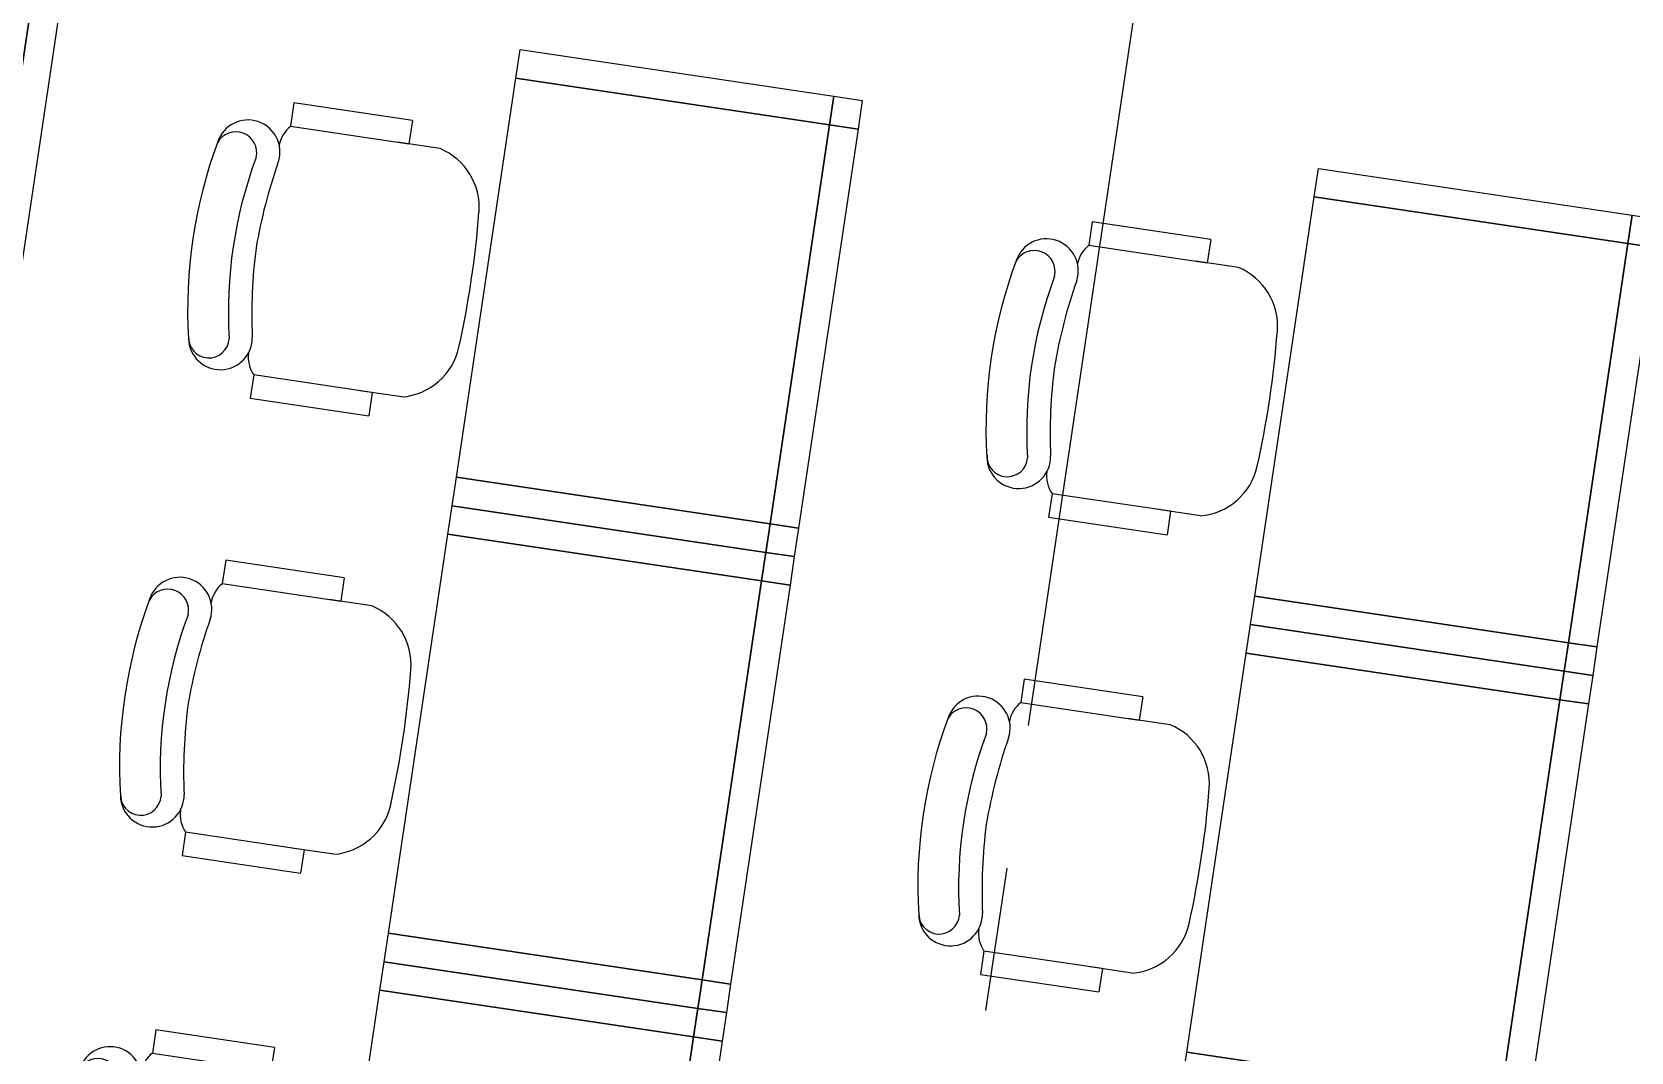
# Model space of a CAD drawing. Header units: millimetres. Extents: x 338 to 506, y 179 to 335.
# Drawn here: x 418.68 to 421.453, y 242.064 to 243.834 of the extents above; entities that cross this region are included whole.
import ezdxf

# ---------------------------------------------------------------- set-up
doc = ezdxf.new("R2010")
doc.units = ezdxf.units.MM
doc.linetypes.add('CENTER', pattern=[2, 1.25, -0.25, 0.25, -0.25])
doc.linetypes.add('DASHED2', pattern=[0.375, 0.25, -0.125])
for name, color, linetype in [('EJES_DE_COLUMNA', 255, 'DASHED2'), ('MUROS', 32, 'Continuous'), ('PUPITRES', 8, 'Continuous')]:
    doc.layers.add(name, color=color, linetype=linetype)

# ---------------------------------------------------------------- blocks, each defined once
blk = doc.blocks.new('SILLA-AULA')
at = {"layer": 'PUPITRES'}
for p, q in [((-0.3089, 0.1635), (-0.3089, 0.0888)), ((0.1271, 0.1618), (0.1271, 0.0881)), ((-0.3498, 0.1091), (-0.3498, -0.0987)), ((-0.3498, 0.1091), (-0.3089, 0.1091)), ((-0.3089, -0.0987), (-0.3089, 0.1091)), ((0.1269, 0.1096), (0.168, 0.1096)), ((0.1271, 0.1088), (0.1271, -0.0982)), ((0.168, -0.0982), (0.168, 0.1096)), ((-0.3498, -0.0987), (-0.3089, -0.0987)), ((0.1271, -0.0982), (0.168, -0.0982))]:
    blk.add_line(p, q, dxfattribs=at)
for centre, radius, start, end in [((-0.0911, -1.4149), 1.6658, 85.9234, 94.0766), ((-0.2016, 0.1365), 0.1106, 94.0766, 165.8334), ((0.0195, 0.1365), 0.1106, 13.2566, 85.9234), ((-0.2542, -0.1649), 0.0553, 80.2478, 260.1012), ((-0.2715, -0.0584), 0.0549, 227.1618, 267.5717), ((-0.0727, 0.7859), 0.9127, 259.1286, 268.8433), ((-0.1095, 0.7859), 0.9127, 271.1567, 280.8714), ((0.072, -0.1649), 0.0553, 279.8988, 99.7522), ((0.0898, -0.0579), 0.0549, 270.7226, 312.8382), ((-0.2498, -0.1856), 0.0362, 85.0872, 250.3213), ((-0.0876, 0.6001), 0.7663, 258.0112, 281.9888), ((0.0746, -0.1846), 0.0352, 274.9128, 94.9128), ((-0.0911, 0.5988), 0.8362, 258.0899, 281.9101)]:
    blk.add_arc(centre, radius, start, end, dxfattribs=at)
blk = doc.blocks.new('*U152')
at = {"layer": 'PUPITRES'}
for p, q in [((0.9, -0.19972), (0.9, -0.14972)), ((0.9, -0.14972), (0.95, -0.14972)), ((0.95, -0.14972), (0.95, -0.19972)), ((0.95, -0.19972), (0.95, -0.14972)), ((0.95, -0.14972), (1.65, -0.14972)), ((1.65, -0.14972), (1.65, -0.19972)), ((1.65, -0.19972), (1.65, -0.14972)), ((1.65, -0.14972), (1.7, -0.14972)), ((1.7, -0.19972), (1.7, -0.14972)), ((1.7, -0.14972), (1.75, -0.14972)), ((1.7, -0.19972), (1.7, -0.14972)), ((1.7, -0.19972), (1.7, -0.14972)), ((1.7, -0.14972), (1.7, -0.19972)), ((1.75, -0.14972), (1.75, -0.19972)), ((1.75, -0.19972), (1.75, -0.14972)), ((1.75, -0.14972), (2.45, -0.14972)), ((2.45, -0.14972), (2.45, -0.19972)), ((2.45, -0.19972), (2.45, -0.14972)), ((2.45, -0.14972), (2.5, -0.14972)), ((2.5, -0.19972), (2.5, -0.14972)), ((2.5, -0.14972), (2.55, -0.14972)), ((2.5, -0.19972), (2.5, -0.14972)), ((2.5, -0.14972), (2.5, -0.19972)), ((2.55, -0.14972), (2.55, -0.19972)), ((2.55, -0.19972), (2.55, -0.14972)), ((2.55, -0.14972), (3.25, -0.14972)), ((0.9, -0.74972), (0.9, -0.19972)), ((0.9, -0.19972), (0.95, -0.19972)), ((0.95, -0.19972), (0.9, -0.19972)), ((0.95, -0.19972), (0.95, -0.74972)), ((1.65, -0.19972), (0.95, -0.19972)), ((0.95, -0.74972), (0.95, -0.19972)), ((0.95, -0.19972), (1.65, -0.19972)), ((1.65, -0.74972), (1.65, -0.19972)), ((1.65, -0.19972), (1.7, -0.19972)), ((1.7, -0.19972), (1.65, -0.19972)), ((1.65, -0.19972), (1.65, -0.74972)), ((1.7, -0.74972), (1.7, -0.19972)), ((1.7, -0.19972), (1.75, -0.19972)), ((1.75, -0.19972), (1.7, -0.19972)), ((1.7, -0.74972), (1.7, -0.19972)), ((1.7, -0.74972), (1.7, -0.19972)), ((1.7, -0.19972), (1.7, -0.74972)), ((1.75, -0.19972), (1.75, -0.74972)), ((2.45, -0.19972), (1.75, -0.19972)), ((1.75, -0.74972), (1.75, -0.19972)), ((1.75, -0.19972), (2.45, -0.19972)), ((2.45, -0.74972), (2.45, -0.19972)), ((2.45, -0.19972), (2.5, -0.19972)), ((2.5, -0.19972), (2.45, -0.19972)), ((2.45, -0.19972), (2.45, -0.74972)), ((2.5, -0.74972), (2.5, -0.19972)), ((2.5, -0.19972), (2.55, -0.19972)), ((2.55, -0.19972), (2.5, -0.19972)), ((2.5, -0.74972), (2.5, -0.19972)), ((2.5, -0.19972), (2.5, -0.74972)), ((2.55, -0.19972), (2.55, -0.74972)), ((3.25, -0.19972), (2.55, -0.19972)), ((2.55, -0.74972), (2.55, -0.19972)), ((2.55, -0.19972), (3.25, -0.19972)), ((0.95, -0.74972), (0.9, -0.74972)), ((1.65, -0.74972), (0.95, -0.74972)), ((1.7, -0.74972), (1.65, -0.74972)), ((1.75, -0.74972), (1.7, -0.74972)), ((2.45, -0.74972), (1.75, -0.74972)), ((2.5, -0.74972), (2.45, -0.74972)), ((2.55, -0.74972), (2.5, -0.74972)), ((3.25, -0.74972), (2.55, -0.74972))]:
    blk.add_line(p, q, dxfattribs=at)
at = {"layer": 'MUROS'}
for p in [(1.39914, -1.02539), (2.20139, -1.02539), (3.02485, -1.02539)]:
    blk.add_blockref('SILLA-AULA', p, dxfattribs=at)
blk = doc.blocks.new('*U153')
at = {"layer": 'MUROS', "color": 0, "linetype": 'ByBlock'}
for p in [(0, 0), (0, -1.4), (0, -2.8)]:
    blk.add_blockref('*U152', p, dxfattribs=at)
blk = doc.blocks.new('*U154')
at = {"layer": 'MUROS'}
blk.add_blockref('*U153', (3.31529, 5.63845), dxfattribs=at)
blk = doc.blocks.new('EJES_ESTRUCTURALES')
at = {"layer": 'EJES_DE_COLUMNA', "color": 9, "linetype": 'CENTER'}
blk.add_line((661.47768, 169.90297), (759.37077, 169.90297), dxfattribs=at)
blk = doc.blocks.new('A$C7152A42C')
at = {"layer": 'EJES_DE_COLUMNA'}
blk.add_blockref('EJES_ESTRUCTURALES', (-631.22088, -95.28525), dxfattribs=at)
at = {"layer": 'MUROS', "rotation": 180}
blk.add_blockref('*U154', (69.5023, 79.15129), dxfattribs=at)

msp = doc.modelspace()

# ---------------------------------------------------------------- block references
at = {"layer": 'MUROS', "color": 32, "rotation": 81.53046525965426}
msp.add_blockref('A$C7152A42C', (484.7482, 168.0844), dxfattribs=at)

doc.saveas('drawing.dxf')
